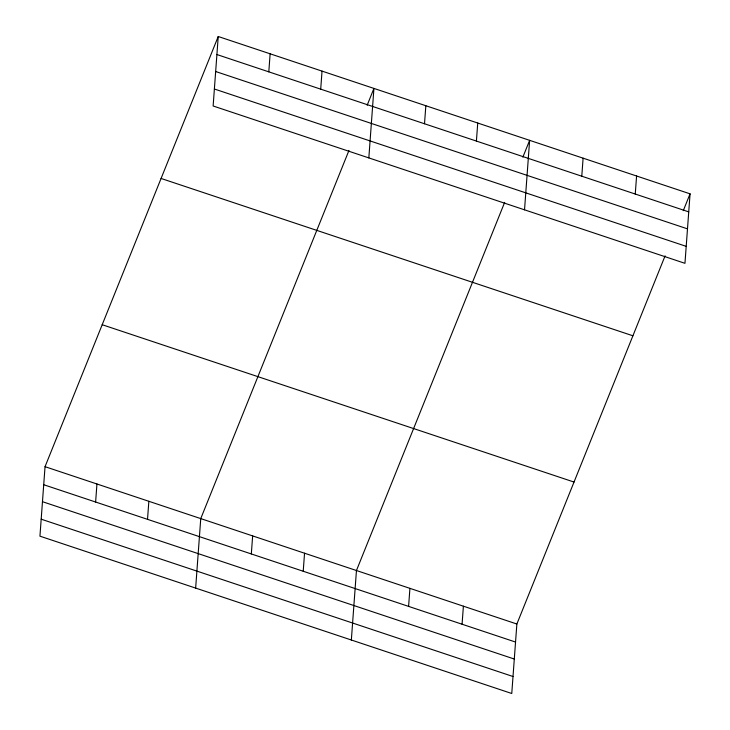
<?xml version="1.0" encoding="UTF-8"?>
<svg xmlns="http://www.w3.org/2000/svg" width="730" height="730" viewBox="0 0 730 730"><rect width="100%" height="100%" fill="white"/><g stroke="black" fill="none" stroke-linecap="round" stroke-linejoin="round"><path stroke-width="1.09" d="M218.233 36.5L213.133 105.987L684.959 263.32L690.06 193.833L218.233 36.5L45.041 466.68L39.94 536.167L511.767 693.5L516.867 624.013L665.085 255.874M95.621 502.021L96.944 483.99M147.524 519.331L148.847 501.291M195.649 588.088L200.75 518.601L348.958 150.462M268.804 71.85L270.127 53.81M251.321 553.942L252.653 535.902M320.707 89.151L322.03 71.111M303.224 571.252L304.547 553.212M368.832 157.908L373.933 88.421L367.163 105.248M351.349 640.009L356.45 570.522L504.658 202.383M424.513 123.771L425.836 105.731M408.599 606.393L409.922 588.353M476.407 141.072L477.739 123.032M462.072 624.223L463.395 606.183M524.532 209.829L529.633 140.343L522.862 157.169M581.783 176.213L583.106 158.173M635.255 194.043L636.587 176.003M683.28 210.66L690.06 193.833M216.91 54.54L688.737 211.873M215.66 71.513L687.487 228.855M214.374 89.005L686.2 246.348M161.084 178.458L632.91 335.791M102.2 324.722L574.026 482.055M45.041 466.68L516.867 624.013M43.718 484.72L515.544 642.053M42.477 501.692L514.303 659.035M41.19 519.185L513.017 676.518"/></g></svg>
